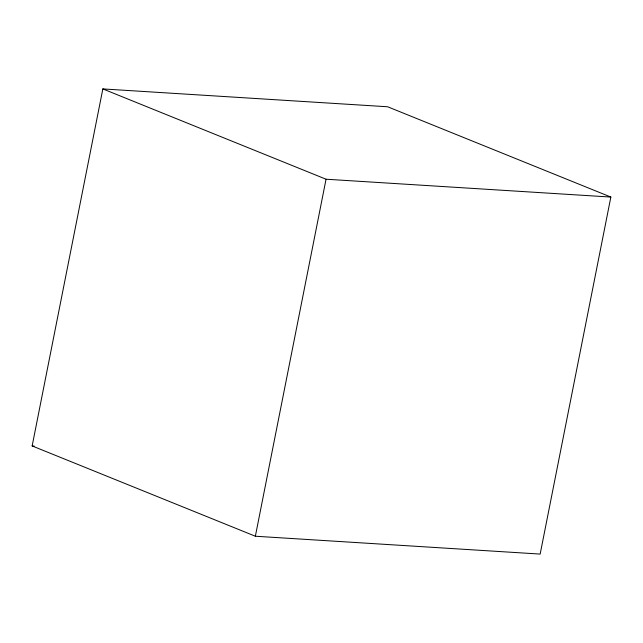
<?xml version="1.0" encoding="UTF-8"?>
<svg xmlns="http://www.w3.org/2000/svg" width="643" height="643" viewBox="0 0 643 643"><rect width="100%" height="100%" fill="white"/><g stroke="black" fill="none" stroke-linecap="round" stroke-linejoin="round"><path stroke-width="0.96" d="M32.15 445.937L102.84 88.919L387.641 106.77L610.85 197.063L540.16 554.081L255.359 536.23L32.15 445.937L34.151 446.057M255.359 536.23L326.049 179.22L102.84 88.919M326.049 179.22L610.85 197.063"/></g></svg>
